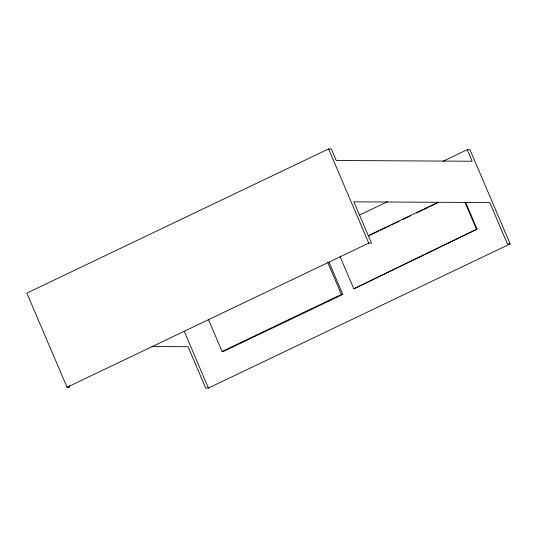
<?xml version="1.0" encoding="UTF-8"?>
<svg xmlns="http://www.w3.org/2000/svg" width="537" height="537" viewBox="0 0 537 537"><rect width="100%" height="100%" fill="white"/><g stroke="black" fill="none" stroke-linecap="round" stroke-linejoin="round"><path stroke-width="0.81" d="M340.035 256.558L353.809 288.846L477.071 229.104L465.66 202.355M477.071 229.104L353.809 288.846M443.032 161.275L467.23 149.709L472.151 161.241L336.249 160.496L331.329 148.964L328.577 148.944L26.85 293.095L67.024 387.271L69.77 387.291L69.119 385.761M359.475 215.075L387.452 201.704M368.348 235.629L438.521 202.1M368.281 235.991L378.847 230.944M380.35 230.225L390.164 225.533M391.674 224.815L399.219 221.21M402.992 219.405L410.537 215.8M416.571 212.921L427.137 207.873M428.647 207.154L437.702 202.825M67.024 387.271L368.751 243.127L371.503 243.14L353.876 201.818L489.778 202.57L507.398 243.892L510.15 243.905L469.976 149.729L467.23 149.709M208.296 319.159L222.07 351.453L341.425 294.43L342.794 294.437L329.027 262.15M342.794 294.437L223.446 351.46L222.07 351.453M151.971 346.513L188.044 346.714L205.671 388.036L208.423 388.056L510.15 243.905M464.968 202.348L476.379 229.104M328.577 148.944L368.751 243.127M327.651 262.143L341.425 294.43M184.251 331.389L208.423 388.056"/></g></svg>
